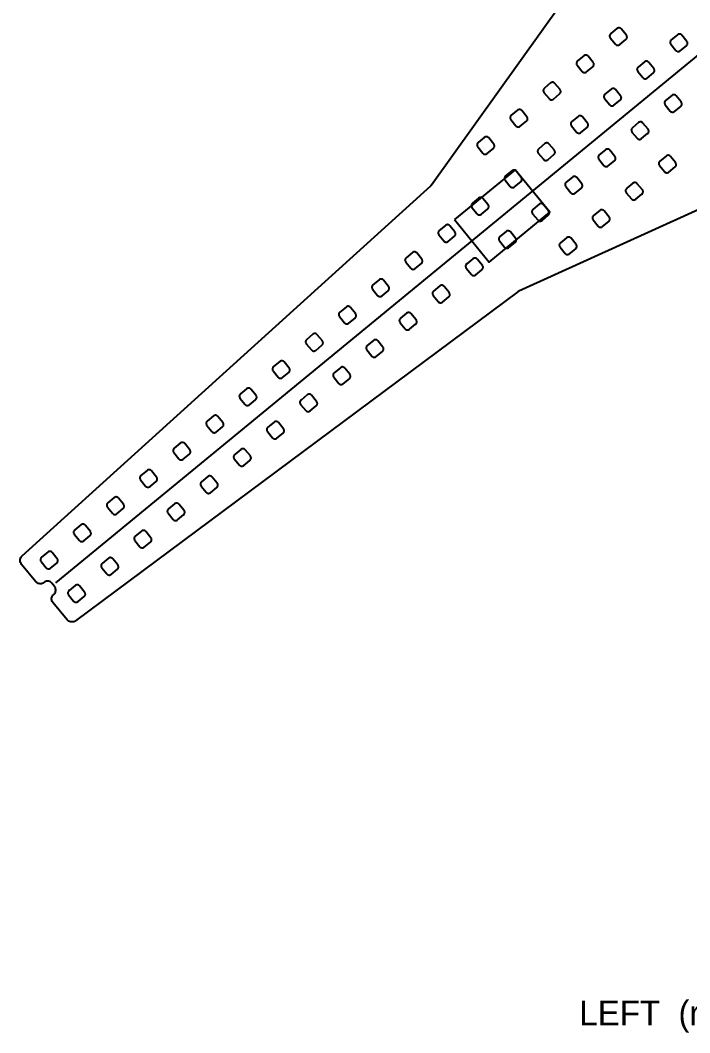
# Model space of a CAD drawing. Header units: millimetres. Extents: x -573 to 573, y -334 to 241.
# Drawn here: x -572.9 to -356.1, y -334.2 to -6.5 of the extents above; entities that cross this region are included whole.
import ezdxf

# ---------------------------------------------------------------- set-up
doc = ezdxf.new("R2010")
doc.units = ezdxf.units.MM
for name, color, linetype in [('LED_STRIP', 30, 'Continuous'), ('NOTES', 3, 'Continuous'), ('OUTLINE', 7, 'Continuous'), ('SENSOR_UNDER', 6, 'Continuous')]:
    doc.layers.add(name, color=color, linetype=linetype)

msp = doc.modelspace()

# ---------------------------------------------------------------- linework, layer by layer
at = {"layer": 'LED_STRIP'}
msp.add_lwpolyline([(-349.8, -14.75), (-561.45, -188.61)], dxfattribs=at)
at = {"layer": 'OUTLINE'}
msp.add_lwpolyline([(-345.04, -64.11), (-411.44, -94.18), (-411.63, -94.28), (-411.81, -94.4), (-554.98, -200.88), (-555.26, -201.06), (-555.58, -201.18), (-555.91, -201.26), (-556.24, -201.27), (-556.58, -201.23), (-556.9, -201.13), (-557.21, -200.98), (-557.48, -200.79), (-557.72, -200.54), (-562.34, -194.91), (-562.5, -194.68), (-562.63, -194.43), (-562.71, -194.15), (-562.75, -193.87), (-562.74, -193.59), (-562.69, -193.31), (-562.6, -193.04), (-562.47, -192.79), (-562.3, -192.57), (-562.09, -192.37), (-562.03, -192.32), (-561.83, -192.13), (-561.66, -191.9), (-561.52, -191.65), (-561.43, -191.38), (-561.38, -191.1), (-561.38, -190.82), (-561.42, -190.54), (-561.5, -190.26), (-561.62, -190.01), (-561.78, -189.78), (-562.66, -188.71), (-562.88, -188.48), (-563.14, -188.3), (-563.42, -188.16), (-563.73, -188.08), (-564.04, -188.05), (-564.35, -188.07), (-564.66, -188.15), (-564.95, -188.28), (-565.21, -188.46), (-565.26, -188.5), (-565.5, -188.67), (-565.75, -188.79), (-566.02, -188.87), (-566.3, -188.91), (-566.59, -188.91), (-566.87, -188.86), (-567.14, -188.76), (-567.39, -188.63), (-567.61, -188.46), (-567.81, -188.26), (-572.43, -182.63), (-572.63, -182.35), (-572.77, -182.04), (-572.86, -181.71), (-572.89, -181.38), (-572.86, -181.04), (-572.78, -180.71), (-572.65, -180.4), (-572.46, -180.12), (-572.23, -179.87), (-439.97, -60.11), (-439.82, -59.96), (-439.68, -59.8), (-397.29, -0.5)], dxfattribs=at)
for points in [[(-376.43, -12.18), (-376.4, -12.03), (-376.4, -11.87), (-376.42, -11.71), (-376.46, -11.56), (-376.53, -11.42), (-376.62, -11.29), (-378.27, -9.28), (-378.39, -9.16), (-378.54, -9.06), (-378.69, -8.98), (-378.86, -8.94), (-379.03, -8.92), (-379.21, -8.93), (-379.38, -8.98), (-379.54, -9.05), (-379.68, -9.15), (-381.69, -10.8), (-381.8, -10.91), (-381.9, -11.03), (-381.97, -11.17), (-382.02, -11.32), (-382.05, -11.47), (-382.05, -11.63), (-382.03, -11.78), (-381.99, -11.93), (-381.92, -12.08), (-381.83, -12.2), (-380.18, -14.21), (-380.05, -14.34), (-379.91, -14.44), (-379.76, -14.52), (-379.59, -14.56), (-379.41, -14.58), (-379.24, -14.57), (-379.07, -14.52), (-378.91, -14.45), (-378.77, -14.35), (-376.76, -12.7), (-376.65, -12.59), (-376.55, -12.47), (-376.48, -12.33), (-376.43, -12.18)], [(-356.84, -14.28), (-356.79, -14.12), (-356.78, -13.94), (-356.79, -13.77), (-356.83, -13.6), (-356.91, -13.44), (-357, -13.3), (-358.65, -11.29), (-358.76, -11.17), (-358.89, -11.08), (-359.03, -11.01), (-359.17, -10.95), (-359.33, -10.93), (-359.49, -10.92), (-359.64, -10.95), (-359.79, -10.99), (-359.93, -11.06), (-360.06, -11.15), (-362.07, -12.8), (-362.2, -12.92), (-362.3, -13.06), (-362.37, -13.22), (-362.42, -13.39), (-362.44, -13.56), (-362.42, -13.74), (-362.38, -13.9), (-362.31, -14.06), (-362.21, -14.21), (-360.56, -16.22), (-360.45, -16.33), (-360.32, -16.42), (-360.19, -16.5), (-360.04, -16.55), (-359.88, -16.58), (-359.73, -16.58), (-359.57, -16.56), (-359.42, -16.51), (-359.28, -16.44), (-359.15, -16.35), (-357.14, -14.7), (-357.02, -14.58), (-356.92, -14.44), (-356.84, -14.28)], [(-387.16, -21), (-387.13, -20.84), (-387.13, -20.69), (-387.15, -20.53), (-387.2, -20.38), (-387.26, -20.24), (-387.35, -20.11), (-389.01, -18.1), (-389.13, -17.98), (-389.27, -17.87), (-389.43, -17.8), (-389.59, -17.75), (-389.77, -17.74), (-389.94, -17.75), (-390.11, -17.79), (-390.27, -17.86), (-390.41, -17.96), (-392.42, -19.61), (-392.53, -19.72), (-392.63, -19.85), (-392.7, -19.99), (-392.75, -20.13), (-392.78, -20.29), (-392.79, -20.45), (-392.76, -20.6), (-392.72, -20.75), (-392.65, -20.89), (-392.56, -21.02), (-390.91, -23.03), (-390.79, -23.15), (-390.65, -23.26), (-390.49, -23.33), (-390.32, -23.38), (-390.15, -23.39), (-389.97, -23.38), (-389.8, -23.34), (-389.65, -23.27), (-389.5, -23.17), (-387.49, -21.52), (-387.38, -21.41), (-387.28, -21.28), (-387.21, -21.14), (-387.16, -21)], [(-367.54, -23), (-367.51, -22.84), (-367.51, -22.69), (-367.53, -22.53), (-367.58, -22.38), (-367.65, -22.24), (-367.74, -22.11), (-369.39, -20.1), (-369.51, -19.98), (-369.65, -19.88), (-369.81, -19.8), (-369.98, -19.76), (-370.15, -19.74), (-370.32, -19.75), (-370.49, -19.79), (-370.65, -19.87), (-370.79, -19.97), (-372.8, -21.62), (-372.92, -21.72), (-373.01, -21.85), (-373.08, -21.99), (-373.14, -22.14), (-373.16, -22.29), (-373.17, -22.45), (-373.14, -22.6), (-373.1, -22.75), (-373.03, -22.89), (-372.94, -23.02), (-371.29, -25.03), (-371.17, -25.16), (-371.03, -25.26), (-370.87, -25.33), (-370.7, -25.38), (-370.53, -25.4), (-370.35, -25.38), (-370.19, -25.34), (-370.03, -25.27), (-369.88, -25.17), (-367.87, -23.52), (-367.76, -23.41), (-367.67, -23.29), (-367.59, -23.15), (-367.54, -23)], [(-397.89, -29.81), (-397.86, -29.66), (-397.86, -29.5), (-397.88, -29.35), (-397.93, -29.2), (-398, -29.05), (-398.09, -28.93), (-399.74, -26.92), (-399.85, -26.8), (-399.97, -26.71), (-400.11, -26.63), (-400.26, -26.58), (-400.41, -26.56), (-400.57, -26.55), (-400.72, -26.57), (-400.88, -26.62), (-401.02, -26.69), (-401.14, -26.78), (-403.15, -28.43), (-403.28, -28.55), (-403.38, -28.69), (-403.46, -28.85), (-403.5, -29.02), (-403.52, -29.19), (-403.51, -29.36), (-403.46, -29.53), (-403.39, -29.69), (-403.29, -29.84), (-401.64, -31.85), (-401.53, -31.96), (-401.41, -32.05), (-401.27, -32.13), (-401.12, -32.18), (-400.97, -32.21), (-400.81, -32.21), (-400.65, -32.19), (-400.5, -32.14), (-400.36, -32.07), (-400.23, -31.98), (-398.23, -30.33), (-398.11, -30.22), (-398.02, -30.1), (-397.94, -29.96), (-397.89, -29.81)], [(-378.25, -31.66), (-378.24, -31.5), (-378.26, -31.35), (-378.31, -31.2), (-378.38, -31.06), (-378.47, -30.93), (-380.12, -28.92), (-380.23, -28.81), (-380.35, -28.71), (-380.49, -28.64), (-380.64, -28.59), (-380.79, -28.56), (-380.95, -28.56), (-381.11, -28.58), (-381.26, -28.62), (-381.4, -28.69), (-381.53, -28.78), (-383.54, -30.43), (-383.66, -30.55), (-383.76, -30.69), (-383.84, -30.85), (-383.88, -31.02), (-383.9, -31.19), (-383.89, -31.37), (-383.84, -31.54), (-383.77, -31.69), (-383.67, -31.84), (-382.02, -33.85), (-381.9, -33.97), (-381.76, -34.07), (-381.6, -34.15), (-381.43, -34.2), (-381.26, -34.21), (-381.09, -34.2), (-380.92, -34.16), (-380.76, -34.08), (-380.62, -33.99), (-378.61, -32.34), (-378.49, -32.23), (-378.4, -32.1), (-378.32, -31.96), (-378.27, -31.81), (-378.25, -31.66)], [(-358.64, -33.75), (-358.62, -33.58), (-358.64, -33.4), (-358.68, -33.23), (-358.75, -33.07), (-358.85, -32.93), (-360.5, -30.92), (-360.61, -30.81), (-360.73, -30.71), (-360.87, -30.64), (-361.02, -30.59), (-361.18, -30.56), (-361.33, -30.56), (-361.49, -30.58), (-361.64, -30.63), (-361.78, -30.69), (-361.91, -30.78), (-363.92, -32.43), (-364.03, -32.54), (-364.12, -32.67), (-364.2, -32.81), (-364.25, -32.95), (-364.28, -33.11), (-364.28, -33.27), (-364.26, -33.42), (-364.21, -33.57), (-364.14, -33.71), (-364.05, -33.84), (-362.4, -35.85), (-362.28, -35.97), (-362.14, -36.08), (-361.98, -36.15), (-361.82, -36.2), (-361.64, -36.22), (-361.47, -36.2), (-361.3, -36.16), (-361.14, -36.09), (-361, -35.99), (-358.99, -34.34), (-358.86, -34.22), (-358.76, -34.07), (-358.69, -33.92), (-358.64, -33.75)], [(-408.62, -38.63), (-408.6, -38.47), (-408.59, -38.32), (-408.62, -38.16), (-408.66, -38.01), (-408.73, -37.87), (-408.82, -37.74), (-410.47, -35.73), (-410.59, -35.61), (-410.73, -35.51), (-410.89, -35.43), (-411.06, -35.38), (-411.23, -35.37), (-411.41, -35.38), (-411.57, -35.42), (-411.73, -35.5), (-411.88, -35.59), (-413.89, -37.24), (-414, -37.35), (-414.09, -37.48), (-414.17, -37.62), (-414.22, -37.77), (-414.25, -37.92), (-414.25, -38.08), (-414.23, -38.23), (-414.18, -38.38), (-414.11, -38.52), (-414.02, -38.65), (-412.37, -40.66), (-412.25, -40.79), (-412.11, -40.89), (-411.95, -40.96), (-411.79, -41.01), (-411.61, -41.03), (-411.44, -41.01), (-411.27, -40.97), (-411.11, -40.9), (-410.97, -40.8), (-408.96, -39.15), (-408.84, -39.04), (-408.75, -38.91), (-408.68, -38.78), (-408.62, -38.63)], [(-389.04, -40.73), (-388.99, -40.56), (-388.97, -40.39), (-388.99, -40.22), (-389.03, -40.05), (-389.1, -39.89), (-389.2, -39.74), (-390.85, -37.73), (-390.97, -37.61), (-391.11, -37.51), (-391.27, -37.43), (-391.44, -37.39), (-391.61, -37.37), (-391.79, -37.38), (-391.96, -37.43), (-392.11, -37.5), (-392.26, -37.6), (-394.27, -39.25), (-394.39, -39.37), (-394.49, -39.51), (-394.57, -39.67), (-394.62, -39.84), (-394.63, -40.01), (-394.62, -40.18), (-394.58, -40.35), (-394.5, -40.51), (-394.41, -40.65), (-392.76, -42.66), (-392.63, -42.79), (-392.49, -42.89), (-392.33, -42.96), (-392.17, -43.01), (-391.99, -43.03), (-391.82, -43.02), (-391.65, -42.97), (-391.49, -42.9), (-391.35, -42.8), (-389.34, -41.15), (-389.21, -41.03), (-389.11, -40.89), (-389.04, -40.73)], [(-369.37, -42.56), (-369.36, -42.39), (-369.37, -42.22), (-369.41, -42.05), (-369.48, -41.89), (-369.58, -41.75), (-371.23, -39.74), (-371.35, -39.61), (-371.5, -39.51), (-371.65, -39.44), (-371.82, -39.39), (-371.99, -39.37), (-372.17, -39.39), (-372.34, -39.43), (-372.5, -39.5), (-372.64, -39.6), (-374.65, -41.25), (-374.77, -41.37), (-374.88, -41.51), (-374.95, -41.67), (-375, -41.84), (-375.01, -42.01), (-375, -42.19), (-374.96, -42.35), (-374.89, -42.51), (-374.79, -42.66), (-373.14, -44.67), (-373.01, -44.79), (-372.87, -44.89), (-372.72, -44.97), (-372.55, -45.01), (-372.37, -45.03), (-372.2, -45.02), (-372.03, -44.97), (-371.87, -44.9), (-371.73, -44.8), (-369.72, -43.15), (-369.6, -43.03), (-369.49, -42.89), (-369.42, -42.73), (-369.37, -42.56)], [(-419.36, -47.44), (-419.33, -47.29), (-419.33, -47.13), (-419.35, -46.98), (-419.39, -46.83), (-419.46, -46.69), (-419.55, -46.56), (-421.2, -44.55), (-421.32, -44.42), (-421.47, -44.32), (-421.62, -44.25), (-421.79, -44.2), (-421.96, -44.18), (-422.14, -44.2), (-422.31, -44.24), (-422.47, -44.31), (-422.61, -44.41), (-424.62, -46.06), (-424.73, -46.17), (-424.83, -46.29), (-424.9, -46.43), (-424.95, -46.58), (-424.98, -46.74), (-424.98, -46.89), (-424.96, -47.05), (-424.92, -47.2), (-424.85, -47.34), (-424.76, -47.47), (-423.11, -49.48), (-422.98, -49.6), (-422.84, -49.7), (-422.69, -49.78), (-422.52, -49.82), (-422.34, -49.84), (-422.17, -49.83), (-422, -49.79), (-421.84, -49.71), (-421.7, -49.61), (-419.69, -47.96), (-419.58, -47.86), (-419.48, -47.73), (-419.41, -47.59), (-419.36, -47.44)], [(-399.74, -49.45), (-399.71, -49.29), (-399.71, -49.13), (-399.73, -48.98), (-399.77, -48.83), (-399.84, -48.69), (-399.93, -48.56), (-401.58, -46.55), (-401.71, -46.43), (-401.85, -46.32), (-402, -46.25), (-402.17, -46.2), (-402.35, -46.19), (-402.52, -46.2), (-402.69, -46.24), (-402.85, -46.31), (-402.99, -46.41), (-405, -48.06), (-405.11, -48.17), (-405.21, -48.3), (-405.28, -48.44), (-405.33, -48.58), (-405.36, -48.74), (-405.36, -48.89), (-405.34, -49.05), (-405.3, -49.2), (-405.23, -49.34), (-405.14, -49.47), (-403.49, -51.48), (-403.37, -51.6), (-403.22, -51.71), (-403.07, -51.78), (-402.9, -51.83), (-402.73, -51.84), (-402.55, -51.83), (-402.38, -51.79), (-402.22, -51.72), (-402.08, -51.62), (-400.07, -49.97), (-399.96, -49.86), (-399.86, -49.73), (-399.79, -49.59), (-399.74, -49.45)], [(-380.1, -51.38), (-380.09, -51.21), (-380.1, -51.03), (-380.14, -50.86), (-380.22, -50.71), (-380.31, -50.56), (-381.96, -48.55), (-382.09, -48.43), (-382.23, -48.33), (-382.39, -48.25), (-382.55, -48.2), (-382.73, -48.19), (-382.9, -48.2), (-383.07, -48.24), (-383.23, -48.32), (-383.37, -48.41), (-385.38, -50.07), (-385.51, -50.19), (-385.61, -50.33), (-385.68, -50.49), (-385.73, -50.65), (-385.75, -50.83), (-385.73, -51), (-385.69, -51.17), (-385.62, -51.33), (-385.52, -51.47), (-383.87, -53.48), (-383.75, -53.61), (-383.61, -53.71), (-383.45, -53.78), (-383.28, -53.83), (-383.11, -53.85), (-382.93, -53.83), (-382.76, -53.79), (-382.61, -53.72), (-382.46, -53.62), (-380.45, -51.97), (-380.33, -51.85), (-380.23, -51.71), (-380.15, -51.55), (-380.1, -51.38)], [(-360.49, -53.38), (-360.47, -53.21), (-360.48, -53.04), (-360.53, -52.87), (-360.6, -52.71), (-360.7, -52.56), (-362.35, -50.56), (-362.46, -50.44), (-362.58, -50.35), (-362.72, -50.27), (-362.87, -50.22), (-363.02, -50.19), (-363.18, -50.19), (-363.33, -50.21), (-363.48, -50.26), (-363.63, -50.33), (-363.75, -50.42), (-365.76, -52.07), (-365.89, -52.19), (-365.99, -52.33), (-366.06, -52.49), (-366.11, -52.66), (-366.13, -52.83), (-366.11, -53), (-366.07, -53.17), (-366, -53.33), (-365.9, -53.48), (-364.25, -55.48), (-364.13, -55.61), (-363.99, -55.71), (-363.83, -55.79), (-363.66, -55.83), (-363.49, -55.85), (-363.31, -55.84), (-363.15, -55.79), (-362.99, -55.72), (-362.84, -55.62), (-360.83, -53.97), (-360.71, -53.85), (-360.61, -53.71), (-360.53, -53.55), (-360.49, -53.38)], [(-410.47, -58.26), (-410.44, -58.11), (-410.44, -57.95), (-410.46, -57.8), (-410.51, -57.65), (-410.58, -57.5), (-410.67, -57.38), (-412.32, -55.37), (-412.44, -55.24), (-412.58, -55.14), (-412.74, -55.06), (-412.9, -55.02), (-413.08, -55), (-413.25, -55.01), (-413.42, -55.06), (-413.58, -55.13), (-413.72, -55.23), (-415.73, -56.88), (-415.85, -56.99), (-415.94, -57.11), (-416.01, -57.25), (-416.07, -57.4), (-416.09, -57.55), (-416.1, -57.71), (-416.07, -57.87), (-416.03, -58.02), (-415.96, -58.16), (-415.87, -58.29), (-414.22, -60.29), (-414.1, -60.42), (-413.96, -60.52), (-413.8, -60.6), (-413.63, -60.64), (-413.46, -60.66), (-413.28, -60.65), (-413.12, -60.6), (-412.96, -60.53), (-412.81, -60.43), (-410.8, -58.78), (-410.69, -58.67), (-410.6, -58.55), (-410.52, -58.41), (-410.47, -58.26)], [(-390.88, -60.36), (-390.84, -60.2), (-390.82, -60.02), (-390.83, -59.85), (-390.88, -59.68), (-390.95, -59.52), (-391.05, -59.38), (-392.7, -57.37), (-392.82, -57.24), (-392.96, -57.14), (-393.12, -57.07), (-393.29, -57.02), (-393.46, -57), (-393.63, -57.02), (-393.8, -57.06), (-393.96, -57.13), (-394.1, -57.23), (-396.11, -58.88), (-396.24, -59), (-396.34, -59.14), (-396.42, -59.3), (-396.46, -59.47), (-396.48, -59.64), (-396.47, -59.82), (-396.42, -59.99), (-396.35, -60.14), (-396.25, -60.29), (-394.6, -62.3), (-394.49, -62.41), (-394.37, -62.51), (-394.23, -62.58), (-394.08, -62.63), (-393.93, -62.66), (-393.77, -62.66), (-393.61, -62.64), (-393.46, -62.59), (-393.32, -62.53), (-393.19, -62.44), (-391.19, -60.79), (-391.06, -60.66), (-390.96, -60.52), (-390.88, -60.36)], [(-371.27, -62.37), (-371.22, -62.2), (-371.2, -62.03), (-371.21, -61.85), (-371.26, -61.68), (-371.33, -61.52), (-371.43, -61.38), (-373.08, -59.37), (-373.2, -59.25), (-373.34, -59.15), (-373.5, -59.07), (-373.67, -59.02), (-373.84, -59.01), (-374.01, -59.02), (-374.18, -59.06), (-374.34, -59.13), (-374.49, -59.23), (-376.5, -60.88), (-376.62, -61.01), (-376.72, -61.15), (-376.8, -61.3), (-376.84, -61.47), (-376.86, -61.65), (-376.85, -61.82), (-376.8, -61.99), (-376.73, -62.15), (-376.63, -62.29), (-374.98, -64.3), (-374.86, -64.42), (-374.72, -64.53), (-374.56, -64.6), (-374.39, -64.65), (-374.22, -64.67), (-374.05, -64.65), (-373.88, -64.61), (-373.72, -64.54), (-373.58, -64.44), (-371.57, -62.79), (-371.44, -62.67), (-371.34, -62.52), (-371.27, -62.37)], [(-421.2, -67.08), (-421.18, -66.92), (-421.17, -66.77), (-421.19, -66.61), (-421.24, -66.46), (-421.31, -66.32), (-421.4, -66.19), (-423.05, -64.18), (-423.16, -64.07), (-423.28, -63.97), (-423.42, -63.9), (-423.57, -63.85), (-423.72, -63.82), (-423.88, -63.82), (-424.04, -63.84), (-424.19, -63.89), (-424.33, -63.95), (-424.46, -64.04), (-426.46, -65.69), (-426.59, -65.82), (-426.69, -65.96), (-426.77, -66.11), (-426.81, -66.28), (-426.83, -66.46), (-426.82, -66.63), (-426.77, -66.8), (-426.7, -66.96), (-426.6, -67.1), (-424.95, -69.11), (-424.83, -69.24), (-424.69, -69.34), (-424.53, -69.41), (-424.36, -69.46), (-424.19, -69.48), (-424.02, -69.46), (-423.85, -69.42), (-423.69, -69.35), (-423.55, -69.25), (-421.54, -67.6), (-421.42, -67.49), (-421.33, -67.36), (-421.25, -67.23), (-421.2, -67.08)], [(-401.62, -69.18), (-401.57, -69.01), (-401.55, -68.84), (-401.57, -68.66), (-401.61, -68.5), (-401.68, -68.34), (-401.78, -68.19), (-403.43, -66.18), (-403.55, -66.06), (-403.69, -65.96), (-403.85, -65.88), (-404.02, -65.84), (-404.19, -65.82), (-404.37, -65.83), (-404.53, -65.88), (-404.69, -65.95), (-404.84, -66.05), (-406.85, -67.7), (-406.97, -67.82), (-407.07, -67.96), (-407.15, -68.12), (-407.19, -68.29), (-407.21, -68.46), (-407.2, -68.63), (-407.15, -68.8), (-407.08, -68.96), (-406.98, -69.1), (-405.33, -71.11), (-405.21, -71.24), (-405.07, -71.34), (-404.91, -71.41), (-404.75, -71.46), (-404.57, -71.48), (-404.4, -71.47), (-404.23, -71.42), (-404.07, -71.35), (-403.93, -71.25), (-401.92, -69.6), (-401.79, -69.48), (-401.69, -69.34), (-401.62, -69.18)], [(-382, -71.18), (-381.95, -71.01), (-381.93, -70.84), (-381.95, -70.67), (-381.99, -70.5), (-382.06, -70.34), (-382.16, -70.2), (-383.81, -68.19), (-383.92, -68.07), (-384.05, -67.98), (-384.18, -67.91), (-384.33, -67.85), (-384.49, -67.83), (-384.64, -67.82), (-384.8, -67.84), (-384.95, -67.89), (-385.09, -67.96), (-385.22, -68.05), (-387.23, -69.7), (-387.35, -69.82), (-387.45, -69.96), (-387.53, -70.12), (-387.58, -70.29), (-387.59, -70.46), (-387.58, -70.64), (-387.54, -70.8), (-387.46, -70.96), (-387.37, -71.11), (-385.72, -73.12), (-385.61, -73.23), (-385.48, -73.32), (-385.34, -73.4), (-385.19, -73.45), (-385.04, -73.48), (-384.88, -73.48), (-384.73, -73.46), (-384.58, -73.41), (-384.44, -73.34), (-384.31, -73.25), (-382.3, -71.6), (-382.17, -71.48), (-382.07, -71.34), (-382, -71.18)], [(-431.92, -75.83), (-431.9, -75.65), (-431.92, -75.48), (-431.96, -75.31), (-432.03, -75.15), (-432.13, -75.01), (-433.78, -73), (-433.9, -72.87), (-434.04, -72.77), (-434.2, -72.7), (-434.37, -72.65), (-434.54, -72.63), (-434.72, -72.65), (-434.89, -72.69), (-435.04, -72.76), (-435.19, -72.86), (-437.2, -74.51), (-437.32, -74.63), (-437.42, -74.77), (-437.5, -74.93), (-437.55, -75.1), (-437.56, -75.27), (-437.55, -75.45), (-437.51, -75.61), (-437.43, -75.77), (-437.34, -75.92), (-435.69, -77.93), (-435.56, -78.05), (-435.42, -78.15), (-435.26, -78.23), (-435.1, -78.27), (-434.92, -78.29), (-434.75, -78.28), (-434.58, -78.23), (-434.42, -78.16), (-434.28, -78.06), (-432.27, -76.41), (-432.14, -76.29), (-432.04, -76.15), (-431.97, -75.99), (-431.92, -75.83)], [(-412.35, -78), (-412.3, -77.83), (-412.28, -77.65), (-412.3, -77.48), (-412.34, -77.31), (-412.41, -77.15), (-412.51, -77.01), (-414.16, -75), (-414.28, -74.88), (-414.43, -74.77), (-414.58, -74.7), (-414.75, -74.65), (-414.92, -74.63), (-415.1, -74.65), (-415.27, -74.69), (-415.43, -74.76), (-415.57, -74.86), (-417.58, -76.51), (-417.7, -76.63), (-417.8, -76.78), (-417.88, -76.93), (-417.93, -77.1), (-417.94, -77.27), (-417.93, -77.45), (-417.89, -77.62), (-417.82, -77.78), (-417.72, -77.92), (-416.07, -79.93), (-415.94, -80.05), (-415.8, -80.15), (-415.65, -80.23), (-415.48, -80.28), (-415.3, -80.29), (-415.13, -80.28), (-414.96, -80.24), (-414.8, -80.17), (-414.66, -80.07), (-412.65, -78.42), (-412.53, -78.29), (-412.42, -78.15), (-412.35, -78)], [(-392.73, -80), (-392.68, -79.83), (-392.67, -79.66), (-392.68, -79.48), (-392.72, -79.31), (-392.79, -79.16), (-392.89, -79.01), (-394.54, -77), (-394.67, -76.88), (-394.81, -76.78), (-394.96, -76.7), (-395.13, -76.65), (-395.31, -76.64), (-395.48, -76.65), (-395.65, -76.69), (-395.81, -76.77), (-395.95, -76.86), (-397.96, -78.51), (-398.07, -78.62), (-398.17, -78.75), (-398.24, -78.89), (-398.29, -79.04), (-398.32, -79.19), (-398.32, -79.35), (-398.3, -79.5), (-398.26, -79.65), (-398.19, -79.79), (-398.1, -79.92), (-396.45, -81.93), (-396.34, -82.04), (-396.21, -82.14), (-396.08, -82.21), (-395.93, -82.26), (-395.77, -82.29), (-395.62, -82.29), (-395.46, -82.27), (-395.31, -82.23), (-395.17, -82.16), (-395.04, -82.07), (-393.03, -80.42), (-392.91, -80.3), (-392.81, -80.16), (-392.73, -80)], [(-442.7, -84.81), (-442.65, -84.64), (-442.64, -84.47), (-442.65, -84.29), (-442.69, -84.12), (-442.76, -83.97), (-442.86, -83.82), (-444.51, -81.81), (-444.64, -81.69), (-444.78, -81.59), (-444.93, -81.51), (-445.1, -81.46), (-445.28, -81.45), (-445.45, -81.46), (-445.62, -81.5), (-445.78, -81.58), (-445.92, -81.68), (-447.93, -83.33), (-448.05, -83.45), (-448.16, -83.59), (-448.23, -83.75), (-448.28, -83.91), (-448.3, -84.09), (-448.28, -84.26), (-448.24, -84.43), (-448.17, -84.59), (-448.07, -84.73), (-446.42, -86.74), (-446.3, -86.87), (-446.15, -86.97), (-446, -87.04), (-445.83, -87.09), (-445.66, -87.11), (-445.48, -87.09), (-445.31, -87.05), (-445.15, -86.98), (-445.01, -86.88), (-443, -85.23), (-442.88, -85.11), (-442.77, -84.97), (-442.7, -84.81)], [(-423.08, -86.81), (-423.03, -86.64), (-423.02, -86.47), (-423.03, -86.3), (-423.07, -86.13), (-423.15, -85.97), (-423.24, -85.82), (-424.89, -83.82), (-425.02, -83.69), (-425.16, -83.59), (-425.32, -83.51), (-425.48, -83.47), (-425.66, -83.45), (-425.83, -83.46), (-426, -83.51), (-426.16, -83.58), (-426.3, -83.68), (-428.31, -85.33), (-428.44, -85.45), (-428.54, -85.59), (-428.61, -85.75), (-428.66, -85.92), (-428.68, -86.09), (-428.66, -86.26), (-428.62, -86.43), (-428.55, -86.59), (-428.45, -86.74), (-426.8, -88.74), (-426.68, -88.87), (-426.54, -88.97), (-426.38, -89.05), (-426.21, -89.09), (-426.04, -89.11), (-425.86, -89.1), (-425.69, -89.05), (-425.54, -88.98), (-425.39, -88.88), (-423.38, -87.23), (-423.26, -87.11), (-423.16, -86.97), (-423.08, -86.81)], [(-453.43, -93.62), (-453.39, -93.46), (-453.37, -93.28), (-453.38, -93.11), (-453.42, -92.94), (-453.5, -92.78), (-453.6, -92.64), (-455.25, -90.63), (-455.37, -90.5), (-455.51, -90.4), (-455.67, -90.33), (-455.83, -90.28), (-456.01, -90.26), (-456.18, -90.28), (-456.35, -90.32), (-456.51, -90.39), (-456.65, -90.49), (-458.66, -92.14), (-458.79, -92.26), (-458.89, -92.4), (-458.96, -92.56), (-459.01, -92.73), (-459.03, -92.9), (-459.01, -93.08), (-458.97, -93.25), (-458.9, -93.4), (-458.8, -93.55), (-457.15, -95.56), (-457.03, -95.68), (-456.89, -95.78), (-456.73, -95.86), (-456.56, -95.91), (-456.39, -95.92), (-456.21, -95.91), (-456.05, -95.87), (-455.89, -95.79), (-455.74, -95.7), (-453.73, -94.05), (-453.61, -93.92), (-453.51, -93.78), (-453.43, -93.62)], [(-433.81, -95.63), (-433.77, -95.46), (-433.75, -95.29), (-433.76, -95.11), (-433.81, -94.94), (-433.88, -94.78), (-433.98, -94.64), (-435.63, -92.63), (-435.75, -92.51), (-435.89, -92.41), (-436.05, -92.33), (-436.22, -92.28), (-436.39, -92.27), (-436.56, -92.28), (-436.73, -92.32), (-436.89, -92.39), (-437.03, -92.49), (-439.04, -94.14), (-439.17, -94.27), (-439.27, -94.41), (-439.34, -94.56), (-439.39, -94.73), (-439.41, -94.91), (-439.4, -95.08), (-439.35, -95.25), (-439.28, -95.41), (-439.18, -95.55), (-437.53, -97.56), (-437.41, -97.68), (-437.27, -97.79), (-437.11, -97.86), (-436.94, -97.91), (-436.77, -97.93), (-436.6, -97.91), (-436.43, -97.87), (-436.27, -97.8), (-436.12, -97.7), (-434.11, -96.05), (-433.99, -95.93), (-433.89, -95.78), (-433.81, -95.63)], [(-464.11, -102.19), (-464.1, -102.03), (-464.12, -101.87), (-464.17, -101.72), (-464.24, -101.58), (-464.33, -101.45), (-465.98, -99.44), (-466.09, -99.33), (-466.21, -99.24), (-466.35, -99.16), (-466.5, -99.11), (-466.65, -99.08), (-466.81, -99.08), (-466.97, -99.1), (-467.12, -99.15), (-467.26, -99.22), (-467.39, -99.31), (-469.39, -100.96), (-469.51, -101.07), (-469.6, -101.19), (-469.68, -101.33), (-469.73, -101.48), (-469.76, -101.63), (-469.76, -101.79), (-469.74, -101.94), (-469.69, -102.09), (-469.62, -102.24), (-469.53, -102.36), (-467.88, -104.37), (-467.77, -104.49), (-467.65, -104.58), (-467.51, -104.66), (-467.36, -104.71), (-467.21, -104.73), (-467.05, -104.74), (-466.89, -104.72), (-466.74, -104.67), (-466.6, -104.6), (-466.47, -104.51), (-464.47, -102.86), (-464.35, -102.75), (-464.26, -102.63), (-464.18, -102.49), (-464.13, -102.34), (-464.11, -102.19)], [(-444.55, -104.44), (-444.5, -104.27), (-444.48, -104.1), (-444.5, -103.93), (-444.54, -103.76), (-444.61, -103.6), (-444.71, -103.46), (-446.36, -101.45), (-446.48, -101.32), (-446.62, -101.22), (-446.78, -101.15), (-446.95, -101.1), (-447.12, -101.08), (-447.3, -101.1), (-447.46, -101.14), (-447.62, -101.21), (-447.77, -101.31), (-449.78, -102.96), (-449.9, -103.08), (-450, -103.22), (-450.08, -103.38), (-450.12, -103.55), (-450.14, -103.72), (-450.13, -103.9), (-450.08, -104.06), (-450.01, -104.22), (-449.91, -104.37), (-448.26, -106.38), (-448.14, -106.5), (-448, -106.6), (-447.84, -106.68), (-447.67, -106.72), (-447.5, -106.74), (-447.33, -106.73), (-447.16, -106.68), (-447, -106.61), (-446.86, -106.51), (-444.85, -104.86), (-444.72, -104.74), (-444.62, -104.6), (-444.55, -104.44)], [(-474.87, -111.16), (-474.84, -111), (-474.83, -110.84), (-474.86, -110.69), (-474.9, -110.54), (-474.97, -110.4), (-475.06, -110.27), (-476.71, -108.26), (-476.82, -108.15), (-476.94, -108.05), (-477.08, -107.98), (-477.23, -107.93), (-477.39, -107.9), (-477.54, -107.9), (-477.7, -107.92), (-477.85, -107.96), (-477.99, -108.03), (-478.12, -108.12), (-480.13, -109.77), (-480.24, -109.88), (-480.33, -110.01), (-480.41, -110.14), (-480.46, -110.29), (-480.49, -110.45), (-480.49, -110.6), (-480.47, -110.76), (-480.42, -110.91), (-480.35, -111.05), (-480.27, -111.18), (-478.61, -113.19), (-478.51, -113.3), (-478.38, -113.4), (-478.24, -113.47), (-478.09, -113.52), (-477.94, -113.55), (-477.78, -113.55), (-477.63, -113.53), (-477.48, -113.49), (-477.34, -113.42), (-477.21, -113.33), (-475.2, -111.68), (-475.09, -111.57), (-474.99, -111.44), (-474.92, -111.3), (-474.87, -111.16)], [(-455.28, -113.26), (-455.23, -113.09), (-455.21, -112.92), (-455.23, -112.74), (-455.27, -112.57), (-455.34, -112.42), (-455.44, -112.27), (-457.09, -110.26), (-457.2, -110.15), (-457.33, -110.06), (-457.46, -109.98), (-457.61, -109.93), (-457.77, -109.9), (-457.92, -109.9), (-458.08, -109.92), (-458.23, -109.97), (-458.37, -110.04), (-458.5, -110.12), (-460.51, -111.78), (-460.62, -111.88), (-460.72, -112.01), (-460.79, -112.15), (-460.84, -112.3), (-460.87, -112.45), (-460.87, -112.61), (-460.85, -112.76), (-460.8, -112.91), (-460.74, -113.05), (-460.65, -113.18), (-459, -115.19), (-458.87, -115.32), (-458.73, -115.42), (-458.58, -115.49), (-458.41, -115.54), (-458.23, -115.56), (-458.06, -115.54), (-457.89, -115.5), (-457.73, -115.43), (-457.59, -115.33), (-455.58, -113.68), (-455.45, -113.56), (-455.35, -113.42), (-455.28, -113.26)], [(-485.6, -119.97), (-485.57, -119.82), (-485.57, -119.66), (-485.59, -119.51), (-485.63, -119.35), (-485.7, -119.21), (-485.79, -119.09), (-487.44, -117.08), (-487.55, -116.96), (-487.68, -116.87), (-487.82, -116.79), (-487.96, -116.74), (-488.12, -116.72), (-488.27, -116.71), (-488.43, -116.73), (-488.58, -116.78), (-488.72, -116.85), (-488.85, -116.94), (-490.86, -118.59), (-490.97, -118.7), (-491.07, -118.82), (-491.14, -118.96), (-491.19, -119.11), (-491.22, -119.26), (-491.22, -119.42), (-491.2, -119.58), (-491.16, -119.73), (-491.09, -119.87), (-491, -120), (-489.35, -122), (-489.24, -122.12), (-489.11, -122.21), (-488.97, -122.29), (-488.83, -122.34), (-488.67, -122.37), (-488.52, -122.37), (-488.36, -122.35), (-488.21, -122.3), (-488.07, -122.23), (-487.94, -122.14), (-485.93, -120.49), (-485.82, -120.38), (-485.72, -120.26), (-485.65, -120.12), (-485.6, -119.97)], [(-465.98, -121.97), (-465.95, -121.82), (-465.95, -121.66), (-465.97, -121.51), (-466.02, -121.36), (-466.08, -121.22), (-466.17, -121.09), (-467.82, -119.08), (-467.93, -118.97), (-468.06, -118.87), (-468.2, -118.8), (-468.34, -118.75), (-468.5, -118.72), (-468.66, -118.72), (-468.81, -118.74), (-468.96, -118.78), (-469.1, -118.85), (-469.23, -118.94), (-471.24, -120.59), (-471.35, -120.7), (-471.45, -120.82), (-471.52, -120.96), (-471.57, -121.11), (-471.6, -121.27), (-471.6, -121.42), (-471.58, -121.58), (-471.54, -121.73), (-471.47, -121.87), (-471.38, -122), (-469.73, -124.01), (-469.62, -124.12), (-469.49, -124.22), (-469.36, -124.29), (-469.21, -124.34), (-469.05, -124.37), (-468.9, -124.37), (-468.74, -124.35), (-468.59, -124.3), (-468.45, -124.24), (-468.32, -124.15), (-466.31, -122.5), (-466.2, -122.39), (-466.1, -122.26), (-466.03, -122.12), (-465.98, -121.97)], [(-496.33, -128.79), (-496.3, -128.63), (-496.3, -128.48), (-496.32, -128.32), (-496.37, -128.17), (-496.44, -128.03), (-496.52, -127.9), (-498.18, -125.89), (-498.28, -125.78), (-498.41, -125.68), (-498.55, -125.61), (-498.7, -125.56), (-498.85, -125.53), (-499.01, -125.53), (-499.16, -125.55), (-499.31, -125.6), (-499.45, -125.66), (-499.58, -125.75), (-501.59, -127.4), (-501.72, -127.53), (-501.82, -127.67), (-501.89, -127.82), (-501.94, -127.99), (-501.96, -128.17), (-501.94, -128.34), (-501.9, -128.51), (-501.83, -128.67), (-501.73, -128.81), (-500.08, -130.82), (-499.97, -130.93), (-499.85, -131.03), (-499.71, -131.1), (-499.56, -131.15), (-499.4, -131.18), (-499.25, -131.18), (-499.09, -131.16), (-498.94, -131.12), (-498.8, -131.05), (-498.67, -130.96), (-496.66, -129.31), (-496.55, -129.2), (-496.46, -129.07), (-496.38, -128.94), (-496.33, -128.79)], [(-476.68, -130.64), (-476.68, -130.48), (-476.7, -130.32), (-476.75, -130.17), (-476.82, -130.03), (-476.91, -129.9), (-478.56, -127.89), (-478.67, -127.78), (-478.79, -127.69), (-478.93, -127.61), (-479.08, -127.56), (-479.23, -127.53), (-479.39, -127.53), (-479.54, -127.55), (-479.69, -127.6), (-479.84, -127.67), (-479.96, -127.76), (-481.97, -129.41), (-482.1, -129.53), (-482.2, -129.67), (-482.27, -129.83), (-482.32, -130), (-482.34, -130.17), (-482.33, -130.34), (-482.28, -130.51), (-482.21, -130.67), (-482.11, -130.81), (-480.46, -132.82), (-480.35, -132.94), (-480.23, -133.03), (-480.09, -133.1), (-479.94, -133.16), (-479.79, -133.18), (-479.63, -133.19), (-479.47, -133.17), (-479.32, -133.12), (-479.18, -133.05), (-479.05, -132.96), (-477.04, -131.31), (-476.93, -131.2), (-476.84, -131.08), (-476.76, -130.94), (-476.71, -130.79), (-476.68, -130.64)], [(-507.06, -137.6), (-507.03, -137.45), (-507.03, -137.29), (-507.05, -137.14), (-507.1, -136.99), (-507.17, -136.85), (-507.26, -136.72), (-508.91, -134.71), (-509.02, -134.59), (-509.14, -134.5), (-509.28, -134.43), (-509.43, -134.37), (-509.58, -134.35), (-509.74, -134.34), (-509.9, -134.37), (-510.05, -134.41), (-510.19, -134.48), (-510.32, -134.57), (-512.32, -136.22), (-512.44, -136.33), (-512.53, -136.45), (-512.61, -136.59), (-512.66, -136.74), (-512.68, -136.89), (-512.69, -137.05), (-512.67, -137.21), (-512.62, -137.36), (-512.55, -137.5), (-512.46, -137.63), (-510.81, -139.64), (-510.7, -139.75), (-510.58, -139.84), (-510.44, -139.92), (-510.29, -139.97), (-510.14, -140), (-509.98, -140), (-509.82, -139.98), (-509.67, -139.93), (-509.53, -139.86), (-509.4, -139.77), (-507.4, -138.12), (-507.28, -138.02), (-507.19, -137.89), (-507.11, -137.75), (-507.06, -137.6)], [(-487.44, -139.61), (-487.42, -139.45), (-487.41, -139.29), (-487.43, -139.14), (-487.48, -138.99), (-487.55, -138.85), (-487.64, -138.72), (-489.29, -136.71), (-489.4, -136.6), (-489.52, -136.5), (-489.66, -136.43), (-489.81, -136.38), (-489.96, -136.35), (-490.12, -136.35), (-490.28, -136.37), (-490.43, -136.41), (-490.57, -136.48), (-490.7, -136.57), (-492.71, -138.22), (-492.82, -138.33), (-492.91, -138.46), (-492.99, -138.59), (-493.04, -138.74), (-493.07, -138.9), (-493.07, -139.05), (-493.05, -139.21), (-493, -139.36), (-492.93, -139.5), (-492.84, -139.63), (-491.19, -141.64), (-491.08, -141.75), (-490.96, -141.85), (-490.82, -141.92), (-490.67, -141.97), (-490.52, -142), (-490.36, -142), (-490.21, -141.98), (-490.06, -141.94), (-489.91, -141.87), (-489.79, -141.78), (-487.78, -140.13), (-487.66, -140.02), (-487.57, -139.89), (-487.5, -139.75), (-487.44, -139.61)], [(-517.79, -146.42), (-517.77, -146.26), (-517.76, -146.11), (-517.79, -145.95), (-517.83, -145.8), (-517.9, -145.66), (-517.99, -145.53), (-519.64, -143.52), (-519.75, -143.41), (-519.87, -143.32), (-520.01, -143.24), (-520.16, -143.19), (-520.32, -143.16), (-520.47, -143.16), (-520.63, -143.18), (-520.78, -143.23), (-520.92, -143.3), (-521.05, -143.39), (-523.06, -145.04), (-523.17, -145.14), (-523.26, -145.27), (-523.34, -145.41), (-523.39, -145.56), (-523.42, -145.71), (-523.42, -145.87), (-523.4, -146.02), (-523.35, -146.17), (-523.28, -146.31), (-523.19, -146.44), (-521.54, -148.45), (-521.44, -148.56), (-521.31, -148.66), (-521.17, -148.73), (-521.02, -148.78), (-520.87, -148.81), (-520.71, -148.82), (-520.56, -148.79), (-520.41, -148.75), (-520.27, -148.68), (-520.14, -148.59), (-518.13, -146.94), (-518.01, -146.83), (-517.92, -146.71), (-517.85, -146.57), (-517.79, -146.42)], [(-498.18, -148.42), (-498.15, -148.27), (-498.15, -148.11), (-498.17, -147.95), (-498.21, -147.8), (-498.28, -147.66), (-498.37, -147.53), (-500.02, -145.53), (-500.13, -145.41), (-500.26, -145.32), (-500.39, -145.24), (-500.54, -145.19), (-500.7, -145.17), (-500.85, -145.16), (-501.01, -145.18), (-501.16, -145.23), (-501.3, -145.3), (-501.43, -145.39), (-503.44, -147.04), (-503.55, -147.15), (-503.65, -147.27), (-503.72, -147.41), (-503.77, -147.56), (-503.8, -147.71), (-503.8, -147.87), (-503.78, -148.03), (-503.73, -148.18), (-503.67, -148.32), (-503.58, -148.45), (-501.93, -150.45), (-501.82, -150.57), (-501.69, -150.66), (-501.55, -150.74), (-501.41, -150.79), (-501.25, -150.81), (-501.09, -150.82), (-500.94, -150.8), (-500.79, -150.75), (-500.65, -150.68), (-500.52, -150.59), (-498.51, -148.94), (-498.4, -148.83), (-498.3, -148.71), (-498.23, -148.57), (-498.18, -148.42)], [(-528.53, -155.23), (-528.5, -155.08), (-528.5, -154.92), (-528.52, -154.77), (-528.56, -154.62), (-528.63, -154.48), (-528.72, -154.35), (-530.37, -152.34), (-530.48, -152.23), (-530.61, -152.13), (-530.74, -152.06), (-530.89, -152.01), (-531.05, -151.98), (-531.2, -151.98), (-531.36, -152), (-531.51, -152.04), (-531.65, -152.11), (-531.78, -152.2), (-533.79, -153.85), (-533.9, -153.96), (-534, -154.09), (-534.07, -154.22), (-534.12, -154.37), (-534.15, -154.53), (-534.15, -154.68), (-534.13, -154.84), (-534.09, -154.99), (-534.02, -155.13), (-533.93, -155.26), (-532.28, -157.27), (-532.17, -157.38), (-532.04, -157.48), (-531.9, -157.55), (-531.76, -157.6), (-531.6, -157.63), (-531.44, -157.63), (-531.29, -157.61), (-531.14, -157.56), (-531, -157.5), (-530.87, -157.41), (-528.86, -155.76), (-528.75, -155.65), (-528.65, -155.52), (-528.58, -155.38), (-528.53, -155.23)], [(-508.91, -157.24), (-508.88, -157.08), (-508.88, -156.93), (-508.9, -156.77), (-508.95, -156.62), (-509.01, -156.48), (-509.1, -156.35), (-510.75, -154.34), (-510.86, -154.23), (-510.99, -154.13), (-511.13, -154.06), (-511.27, -154.01), (-511.43, -153.98), (-511.59, -153.98), (-511.74, -154), (-511.89, -154.05), (-512.03, -154.11), (-512.16, -154.2), (-514.17, -155.85), (-514.28, -155.96), (-514.38, -156.09), (-514.45, -156.23), (-514.5, -156.37), (-514.53, -156.53), (-514.53, -156.69), (-514.51, -156.84), (-514.47, -156.99), (-514.4, -157.13), (-514.31, -157.26), (-512.66, -159.27), (-512.55, -159.38), (-512.42, -159.48), (-512.29, -159.55), (-512.14, -159.6), (-511.98, -159.63), (-511.83, -159.63), (-511.67, -159.61), (-511.52, -159.57), (-511.38, -159.5), (-511.25, -159.41), (-509.24, -157.76), (-509.13, -157.65), (-509.03, -157.52), (-508.96, -157.39), (-508.91, -157.24)], [(-539.23, -163.9), (-539.23, -163.74), (-539.25, -163.58), (-539.3, -163.43), (-539.36, -163.29), (-539.45, -163.16), (-541.1, -161.15), (-541.21, -161.04), (-541.34, -160.95), (-541.48, -160.87), (-541.63, -160.82), (-541.78, -160.79), (-541.94, -160.79), (-542.09, -160.81), (-542.24, -160.86), (-542.38, -160.93), (-542.51, -161.02), (-544.52, -162.67), (-544.63, -162.78), (-544.73, -162.9), (-544.8, -163.04), (-544.85, -163.19), (-544.88, -163.34), (-544.89, -163.5), (-544.86, -163.65), (-544.82, -163.8), (-544.75, -163.95), (-544.66, -164.07), (-543.01, -166.08), (-542.9, -166.2), (-542.78, -166.29), (-542.64, -166.36), (-542.49, -166.42), (-542.33, -166.44), (-542.18, -166.45), (-542.02, -166.43), (-541.87, -166.38), (-541.73, -166.31), (-541.6, -166.22), (-539.59, -164.57), (-539.48, -164.46), (-539.38, -164.34), (-539.31, -164.2), (-539.26, -164.05), (-539.23, -163.9)], [(-519.64, -166.05), (-519.61, -165.9), (-519.61, -165.74), (-519.63, -165.59), (-519.68, -165.44), (-519.75, -165.29), (-519.84, -165.17), (-521.49, -163.16), (-521.6, -163.04), (-521.72, -162.95), (-521.86, -162.88), (-522.01, -162.82), (-522.16, -162.8), (-522.32, -162.79), (-522.47, -162.82), (-522.62, -162.86), (-522.77, -162.93), (-522.89, -163.02), (-524.9, -164.67), (-525.02, -164.78), (-525.11, -164.9), (-525.18, -165.04), (-525.24, -165.19), (-525.26, -165.34), (-525.27, -165.5), (-525.24, -165.66), (-525.2, -165.81), (-525.13, -165.95), (-525.04, -166.08), (-523.39, -168.09), (-523.28, -168.2), (-523.16, -168.29), (-523.02, -168.37), (-522.87, -168.42), (-522.72, -168.45), (-522.56, -168.45), (-522.4, -168.43), (-522.25, -168.38), (-522.11, -168.31), (-521.98, -168.22), (-519.97, -166.57), (-519.86, -166.46), (-519.77, -166.34), (-519.69, -166.2), (-519.64, -166.05)], [(-549.99, -172.87), (-549.96, -172.71), (-549.96, -172.55), (-549.98, -172.4), (-550.03, -172.25), (-550.1, -172.11), (-550.19, -171.98), (-551.84, -169.97), (-551.95, -169.86), (-552.07, -169.76), (-552.21, -169.69), (-552.36, -169.64), (-552.51, -169.61), (-552.67, -169.61), (-552.82, -169.63), (-552.97, -169.67), (-553.12, -169.74), (-553.24, -169.83), (-555.25, -171.48), (-555.37, -171.59), (-555.46, -171.72), (-555.54, -171.85), (-555.59, -172), (-555.61, -172.16), (-555.62, -172.31), (-555.6, -172.47), (-555.55, -172.62), (-555.48, -172.76), (-555.39, -172.89), (-553.74, -174.9), (-553.63, -175.01), (-553.51, -175.11), (-553.37, -175.18), (-553.22, -175.23), (-553.07, -175.26), (-552.91, -175.26), (-552.75, -175.24), (-552.6, -175.2), (-552.46, -175.13), (-552.33, -175.04), (-550.33, -173.39), (-550.21, -173.28), (-550.12, -173.15), (-550.04, -173.01), (-549.99, -172.87)], [(-530.35, -174.71), (-530.34, -174.56), (-530.36, -174.4), (-530.41, -174.25), (-530.48, -174.11), (-530.57, -173.98), (-532.22, -171.97), (-532.33, -171.86), (-532.45, -171.77), (-532.59, -171.69), (-532.74, -171.64), (-532.89, -171.61), (-533.05, -171.61), (-533.21, -171.63), (-533.36, -171.68), (-533.5, -171.74), (-533.63, -171.83), (-535.64, -173.49), (-535.75, -173.59), (-535.84, -173.72), (-535.92, -173.86), (-535.97, -174.01), (-536, -174.16), (-536, -174.32), (-535.98, -174.47), (-535.93, -174.62), (-535.86, -174.76), (-535.77, -174.89), (-534.12, -176.9), (-534.01, -177.01), (-533.89, -177.11), (-533.75, -177.18), (-533.6, -177.23), (-533.45, -177.26), (-533.29, -177.27), (-533.14, -177.24), (-532.99, -177.2), (-532.84, -177.13), (-532.72, -177.04), (-530.71, -175.39), (-530.59, -175.28), (-530.5, -175.16), (-530.42, -175.02), (-530.37, -174.87), (-530.35, -174.71)], [(-560.72, -181.68), (-560.7, -181.53), (-560.69, -181.37), (-560.72, -181.21), (-560.76, -181.06), (-560.83, -180.92), (-560.92, -180.79), (-562.57, -178.79), (-562.68, -178.67), (-562.8, -178.58), (-562.94, -178.5), (-563.09, -178.45), (-563.24, -178.43), (-563.4, -178.42), (-563.56, -178.44), (-563.71, -178.49), (-563.85, -178.56), (-563.98, -178.65), (-565.99, -180.3), (-566.1, -180.41), (-566.19, -180.53), (-566.27, -180.67), (-566.32, -180.82), (-566.35, -180.97), (-566.35, -181.13), (-566.33, -181.29), (-566.28, -181.44), (-566.21, -181.58), (-566.12, -181.71), (-564.47, -183.71), (-564.37, -183.83), (-564.24, -183.92), (-564.1, -184), (-563.95, -184.05), (-563.8, -184.08), (-563.64, -184.08), (-563.49, -184.06), (-563.34, -184.01), (-563.2, -183.94), (-563.07, -183.85), (-561.06, -182.2), (-560.94, -182.09), (-560.85, -181.97), (-560.78, -181.83), (-560.72, -181.68)], [(-541.11, -183.68), (-541.08, -183.53), (-541.08, -183.37), (-541.1, -183.22), (-541.14, -183.07), (-541.21, -182.93), (-541.3, -182.8), (-542.95, -180.79), (-543.06, -180.68), (-543.19, -180.58), (-543.32, -180.51), (-543.47, -180.46), (-543.63, -180.43), (-543.78, -180.42), (-543.94, -180.45), (-544.09, -180.49), (-544.23, -180.56), (-544.36, -180.65), (-546.37, -182.3), (-546.48, -182.41), (-546.58, -182.53), (-546.65, -182.67), (-546.7, -182.82), (-546.73, -182.98), (-546.73, -183.13), (-546.71, -183.29), (-546.66, -183.44), (-546.6, -183.58), (-546.51, -183.71), (-544.86, -185.72), (-544.75, -185.83), (-544.62, -185.93), (-544.48, -186), (-544.33, -186.05), (-544.18, -186.08), (-544.02, -186.08), (-543.87, -186.06), (-543.72, -186.01), (-543.58, -185.95), (-543.45, -185.86), (-541.44, -184.21), (-541.33, -184.1), (-541.23, -183.97), (-541.16, -183.83), (-541.11, -183.68)], [(-551.81, -192.35), (-551.81, -192.19), (-551.83, -192.03), (-551.87, -191.88), (-551.94, -191.74), (-552.03, -191.61), (-553.68, -189.6), (-553.79, -189.49), (-553.92, -189.4), (-554.06, -189.32), (-554.2, -189.27), (-554.36, -189.24), (-554.52, -189.24), (-554.67, -189.26), (-554.82, -189.31), (-554.96, -189.38), (-555.09, -189.47), (-557.1, -191.12), (-557.21, -191.23), (-557.31, -191.35), (-557.38, -191.49), (-557.43, -191.64), (-557.46, -191.79), (-557.46, -191.95), (-557.44, -192.1), (-557.4, -192.25), (-557.33, -192.4), (-557.24, -192.52), (-555.59, -194.53), (-555.48, -194.65), (-555.35, -194.74), (-555.22, -194.81), (-555.07, -194.87), (-554.91, -194.89), (-554.76, -194.9), (-554.6, -194.87), (-554.45, -194.83), (-554.31, -194.76), (-554.18, -194.67), (-552.17, -193.02), (-552.06, -192.91), (-551.96, -192.79), (-551.89, -192.65), (-551.84, -192.5), (-551.81, -192.35)]]:
    msp.add_lwpolyline(points, close=True, dxfattribs=at)
at = {"layer": 'SENSOR_UNDER'}
msp.add_lwpolyline([(-432.3, -71), (-421, -84.76), (-401.37, -68.64), (-412.67, -54.88), (-432.3, -71)], close=True, dxfattribs=at)

# ---------------------------------------------------------------- texts
at = {"layer": 'NOTES'}
msp.add_text('LEFT  (reference only, do not cut)', height=8, dxfattribs=at).set_placement((-391.84, -331.84))

doc.saveas('drawing.dxf')
